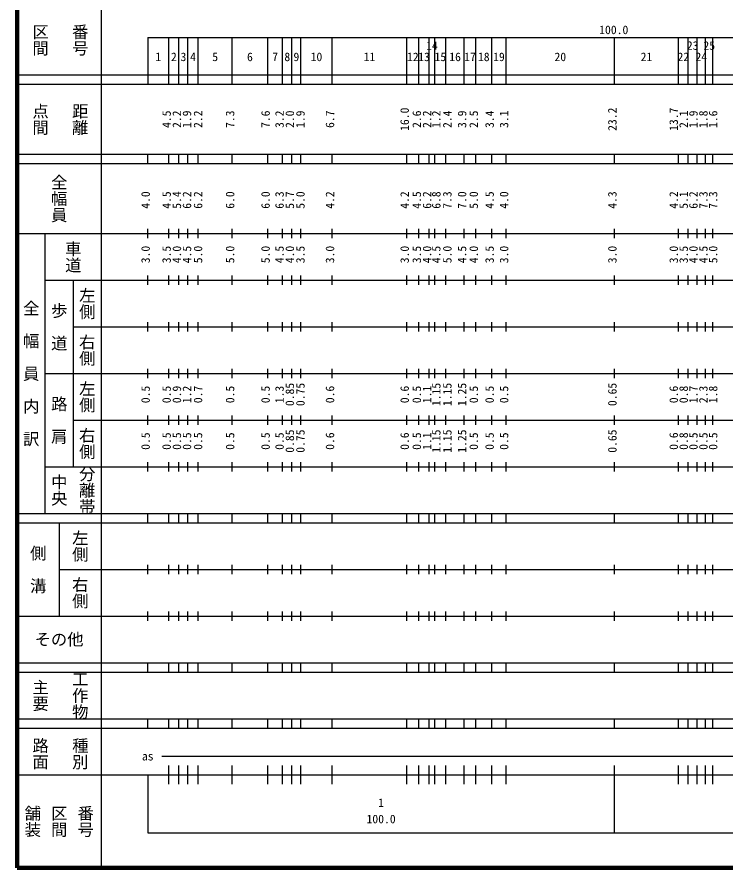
# Model space of a CAD drawing. Units: millimetres on the paper, enlarged 1000 times. Extents: x 40000 to 680000, y 20000 to 380000.
# Drawn here: x 40000 to 191887, y 20000 to 202409 of the extents above; entities that cross this region are included whole.
import ezdxf
from ezdxf.enums import TextEntityAlignment as Align

# ---------------------------------------------------------------- set-up
doc = ezdxf.new("R2010")
doc.units = ezdxf.units.MM
doc.header["$LTSCALE"] = 1000
doc.layers.add('M-TTL', color=2, linetype='Continuous', lineweight=140)
doc.layers.add('M-TTL-BAND', color=7, linetype='Continuous', lineweight=25)
doc.styles.add('@ＭＳ ゴシック', font='')
doc.styles.add('ＭＳ ゴシック', font='')
doc.styles.get('@ＭＳ ゴシック').set_extended_font_data('@MS Gothic')
doc.styles.get('ＭＳ ゴシック').set_extended_font_data('MS Gothic')

msp = doc.modelspace()

# ---------------------------------------------------------------- linework, layer by layer
at = {"layer": 'M-TTL'}
for p, q in [((40000, 380000), (40000, 20000)), ((40000, 20000), (680000, 20000))]:
    msp.add_line(p, q, dxfattribs=at)
at = {"layer": 'M-TTL-BAND'}
for p, q in [((58000, 370000), (58000, 20000)), ((68000, 198000), (579000, 198000)), ((68000, 198000), (68000, 188000)), ((72500, 188000), (72500, 198000)), ((74700, 188000), (74700, 198000)), ((76600, 188000), (76600, 198000)), ((78800, 188000), (78800, 198000)), ((86100, 188000), (86100, 198000)), ((93700, 188000), (93700, 198000)), ((96900, 188000), (96900, 198000)), ((98900, 188000), (98900, 198000)), ((100800, 188000), (100800, 198000)), ((107500, 188000), (107500, 198000)), ((123500, 188000), (123500, 198000)), ((126100, 188000), (126100, 198000)), ((128300, 188000), (128300, 198000)), ((129500, 188000), (129500, 198000)), ((131900, 188000), (131900, 198000)), ((135800, 188000), (135800, 198000)), ((138300, 188000), (138300, 198000)), ((141700, 188000), (141700, 198000)), ((144800, 188000), (144800, 198000)), ((168000, 188000), (168000, 198000)), ((181700, 188000), (181700, 198000)), ((183800, 188000), (183800, 198000)), ((185700, 188000), (185700, 198000)), ((187500, 188000), (187500, 198000)), ((189100, 188000), (189100, 198000)), ((40000, 190000), (579000, 190000)), ((40000, 188000), (579000, 188000)), ((40000, 173000), (579000, 173000)), ((68000, 171000), (68000, 173000)), ((72500, 171000), (72500, 173000)), ((74700, 171000), (74700, 173000)), ((76600, 171000), (76600, 173000)), ((78800, 171000), (78800, 173000)), ((86100, 171000), (86100, 173000)), ((93700, 171000), (93700, 173000)), ((96900, 171000), (96900, 173000)), ((98900, 171000), (98900, 173000)), ((100800, 171000), (100800, 173000)), ((107500, 171000), (107500, 173000)), ((123500, 171000), (123500, 173000)), ((126100, 171000), (126100, 173000)), ((128300, 171000), (128300, 173000)), ((129500, 171000), (129500, 173000)), ((131900, 171000), (131900, 173000)), ((135800, 171000), (135800, 173000)), ((138300, 171000), (138300, 173000)), ((141700, 171000), (141700, 173000)), ((144800, 171000), (144800, 173000)), ((168000, 171000), (168000, 173000)), ((181700, 171000), (181700, 173000)), ((183800, 171000), (183800, 173000)), ((185700, 171000), (185700, 173000)), ((187500, 171000), (187500, 173000)), ((189100, 171000), (189100, 173000)), ((40000, 171000), (579000, 171000)), ((68000, 155000), (68000, 157000)), ((72500, 155000), (72500, 157000)), ((74700, 155000), (74700, 157000)), ((76600, 155000), (76600, 157000)), ((78800, 155000), (78800, 157000)), ((86100, 155000), (86100, 157000)), ((93700, 155000), (93700, 157000)), ((96900, 155000), (96900, 157000)), ((98900, 155000), (98900, 157000)), ((100800, 155000), (100800, 157000)), ((107500, 155000), (107500, 157000)), ((123500, 155000), (123500, 157000)), ((126100, 155000), (126100, 157000)), ((128300, 155000), (128300, 157000)), ((129500, 155000), (129500, 157000)), ((131900, 155000), (131900, 157000)), ((135800, 155000), (135800, 157000)), ((138300, 155000), (138300, 157000)), ((141700, 155000), (141700, 157000)), ((144800, 155000), (144800, 157000)), ((168000, 155000), (168000, 157000)), ((181700, 155000), (181700, 157000)), ((183800, 155000), (183800, 157000)), ((185700, 155000), (185700, 157000)), ((187500, 155000), (187500, 157000)), ((189100, 155000), (189100, 157000)), ((40000, 156000), (579000, 156000)), ((46000, 96000), (46000, 156000)), ((46000, 146000), (579000, 146000)), ((52000, 146000), (52000, 106000)), ((68000, 145000), (68000, 147000)), ((72500, 145000), (72500, 147000)), ((74700, 145000), (74700, 147000)), ((76600, 145000), (76600, 147000)), ((78800, 145000), (78800, 147000)), ((86100, 145000), (86100, 147000)), ((93700, 145000), (93700, 147000)), ((96900, 145000), (96900, 147000)), ((98900, 145000), (98900, 147000)), ((100800, 145000), (100800, 147000)), ((107500, 145000), (107500, 147000)), ((123500, 145000), (123500, 147000)), ((126100, 145000), (126100, 147000)), ((128300, 145000), (128300, 147000)), ((129500, 145000), (129500, 147000)), ((131900, 145000), (131900, 147000)), ((135800, 145000), (135800, 147000)), ((138300, 145000), (138300, 147000)), ((141700, 145000), (141700, 147000)), ((144800, 145000), (144800, 147000)), ((168000, 145000), (168000, 147000)), ((181700, 145000), (181700, 147000)), ((183800, 145000), (183800, 147000)), ((185700, 145000), (185700, 147000)), ((187500, 145000), (187500, 147000)), ((189100, 145000), (189100, 147000)), ((68000, 135000), (68000, 137000)), ((72500, 135000), (72500, 137000)), ((74700, 135000), (74700, 137000)), ((76600, 135000), (76600, 137000)), ((78800, 135000), (78800, 137000)), ((86100, 135000), (86100, 137000)), ((93700, 135000), (93700, 137000)), ((96900, 135000), (96900, 137000)), ((98900, 135000), (98900, 137000)), ((100800, 135000), (100800, 137000)), ((107500, 135000), (107500, 137000)), ((123500, 135000), (123500, 137000)), ((126100, 135000), (126100, 137000)), ((128300, 135000), (128300, 137000)), ((129500, 135000), (129500, 137000)), ((131900, 135000), (131900, 137000)), ((135800, 135000), (135800, 137000)), ((138300, 135000), (138300, 137000)), ((141700, 135000), (141700, 137000)), ((144800, 135000), (144800, 137000)), ((168000, 135000), (168000, 137000)), ((181700, 135000), (181700, 137000)), ((183800, 135000), (183800, 137000)), ((185700, 135000), (185700, 137000)), ((187500, 135000), (187500, 137000)), ((189100, 135000), (189100, 137000)), ((52000, 136000), (579000, 136000)), ((46000, 126000), (579000, 126000)), ((68000, 125000), (68000, 127000)), ((72500, 125000), (72500, 127000)), ((74700, 125000), (74700, 127000)), ((76600, 125000), (76600, 127000)), ((78800, 125000), (78800, 127000)), ((86100, 125000), (86100, 127000)), ((93700, 125000), (93700, 127000)), ((96900, 125000), (96900, 127000)), ((98900, 125000), (98900, 127000)), ((100800, 125000), (100800, 127000)), ((107500, 125000), (107500, 127000)), ((123500, 125000), (123500, 127000)), ((126100, 125000), (126100, 127000)), ((128300, 125000), (128300, 127000)), ((129500, 125000), (129500, 127000)), ((131900, 125000), (131900, 127000)), ((135800, 125000), (135800, 127000)), ((138300, 125000), (138300, 127000)), ((141700, 125000), (141700, 127000)), ((144800, 125000), (144800, 127000)), ((168000, 125000), (168000, 127000)), ((181700, 125000), (181700, 127000)), ((183800, 125000), (183800, 127000)), ((185700, 125000), (185700, 127000)), ((187500, 125000), (187500, 127000)), ((189100, 125000), (189100, 127000)), ((68000, 115000), (68000, 117000)), ((72500, 115000), (72500, 117000)), ((74700, 115000), (74700, 117000)), ((76600, 115000), (76600, 117000)), ((78800, 115000), (78800, 117000)), ((86100, 115000), (86100, 117000)), ((93700, 115000), (93700, 117000)), ((96900, 115000), (96900, 117000)), ((98900, 115000), (98900, 117000)), ((100800, 115000), (100800, 117000)), ((107500, 115000), (107500, 117000)), ((123500, 115000), (123500, 117000)), ((126100, 115000), (126100, 117000)), ((128300, 115000), (128300, 117000)), ((129500, 115000), (129500, 117000)), ((131900, 115000), (131900, 117000)), ((135800, 115000), (135800, 117000)), ((138300, 115000), (138300, 117000)), ((141700, 115000), (141700, 117000)), ((144800, 115000), (144800, 117000)), ((168000, 115000), (168000, 117000)), ((181700, 115000), (181700, 117000)), ((183800, 115000), (183800, 117000)), ((185700, 115000), (185700, 117000)), ((187500, 115000), (187500, 117000)), ((189100, 115000), (189100, 117000)), ((52000, 116000), (579000, 116000)), ((46000, 106000), (579000, 106000)), ((68000, 105000), (68000, 107000)), ((72500, 105000), (72500, 107000)), ((74700, 105000), (74700, 107000)), ((76600, 105000), (76600, 107000)), ((78800, 105000), (78800, 107000)), ((86100, 105000), (86100, 107000)), ((93700, 105000), (93700, 107000)), ((96900, 105000), (96900, 107000)), ((98900, 105000), (98900, 107000)), ((100800, 105000), (100800, 107000)), ((107500, 105000), (107500, 107000)), ((123500, 105000), (123500, 107000)), ((126100, 105000), (126100, 107000)), ((128300, 105000), (128300, 107000)), ((129500, 105000), (129500, 107000)), ((131900, 105000), (131900, 107000)), ((135800, 105000), (135800, 107000)), ((138300, 105000), (138300, 107000)), ((141700, 105000), (141700, 107000)), ((144800, 105000), (144800, 107000)), ((168000, 105000), (168000, 107000)), ((181700, 105000), (181700, 107000)), ((183800, 105000), (183800, 107000)), ((185700, 105000), (185700, 107000)), ((187500, 105000), (187500, 107000)), ((189100, 105000), (189100, 107000)), ((40000, 96000), (579000, 96000)), ((68000, 94000), (68000, 96000)), ((72500, 94000), (72500, 96000)), ((74700, 94000), (74700, 96000)), ((76600, 94000), (76600, 96000)), ((78800, 94000), (78800, 96000)), ((86100, 94000), (86100, 96000)), ((93700, 94000), (93700, 96000)), ((96900, 94000), (96900, 96000)), ((98900, 94000), (98900, 96000)), ((100800, 94000), (100800, 96000)), ((107500, 94000), (107500, 96000)), ((123500, 94000), (123500, 96000)), ((126100, 94000), (126100, 96000)), ((128300, 94000), (128300, 96000)), ((129500, 94000), (129500, 96000)), ((131900, 94000), (131900, 96000)), ((135800, 94000), (135800, 96000)), ((138300, 94000), (138300, 96000)), ((141700, 94000), (141700, 96000)), ((144800, 94000), (144800, 96000)), ((168000, 94000), (168000, 96000)), ((181700, 94000), (181700, 96000)), ((183800, 94000), (183800, 96000)), ((185700, 94000), (185700, 96000)), ((187500, 94000), (187500, 96000)), ((189100, 94000), (189100, 96000)), ((40000, 94000), (579000, 94000)), ((49000, 94000), (49000, 74000)), ((49000, 84000), (579000, 84000)), ((68000, 83000), (68000, 85000)), ((72500, 83000), (72500, 85000)), ((74700, 83000), (74700, 85000)), ((76600, 83000), (76600, 85000)), ((78800, 83000), (78800, 85000)), ((86100, 83000), (86100, 85000)), ((93700, 83000), (93700, 85000)), ((96900, 83000), (96900, 85000)), ((98900, 83000), (98900, 85000)), ((100800, 83000), (100800, 85000)), ((107500, 83000), (107500, 85000)), ((123500, 83000), (123500, 85000)), ((126100, 83000), (126100, 85000)), ((128300, 83000), (128300, 85000)), ((129500, 83000), (129500, 85000)), ((131900, 83000), (131900, 85000)), ((135800, 83000), (135800, 85000)), ((138300, 83000), (138300, 85000)), ((141700, 83000), (141700, 85000)), ((144800, 83000), (144800, 85000)), ((168000, 83000), (168000, 85000)), ((181700, 83000), (181700, 85000)), ((183800, 83000), (183800, 85000)), ((185700, 83000), (185700, 85000)), ((187500, 83000), (187500, 85000)), ((189100, 83000), (189100, 85000)), ((68000, 73000), (68000, 75000)), ((72500, 73000), (72500, 75000)), ((74700, 73000), (74700, 75000)), ((76600, 73000), (76600, 75000)), ((78800, 73000), (78800, 75000)), ((86100, 73000), (86100, 75000)), ((93700, 73000), (93700, 75000)), ((96900, 73000), (96900, 75000)), ((98900, 73000), (98900, 75000)), ((100800, 73000), (100800, 75000)), ((107500, 73000), (107500, 75000)), ((123500, 73000), (123500, 75000)), ((126100, 73000), (126100, 75000)), ((128300, 73000), (128300, 75000)), ((129500, 73000), (129500, 75000)), ((131900, 73000), (131900, 75000)), ((135800, 73000), (135800, 75000)), ((138300, 73000), (138300, 75000)), ((141700, 73000), (141700, 75000)), ((144800, 73000), (144800, 75000)), ((168000, 73000), (168000, 75000)), ((181700, 73000), (181700, 75000)), ((183800, 73000), (183800, 75000)), ((185700, 73000), (185700, 75000)), ((187500, 73000), (187500, 75000)), ((189100, 73000), (189100, 75000)), ((40000, 74000), (579000, 74000)), ((40000, 64000), (579000, 64000)), ((68000, 62000), (68000, 64000)), ((72500, 62000), (72500, 64000)), ((74700, 62000), (74700, 64000)), ((76600, 62000), (76600, 64000)), ((78800, 62000), (78800, 64000)), ((86100, 62000), (86100, 64000)), ((93700, 62000), (93700, 64000)), ((96900, 62000), (96900, 64000)), ((98900, 62000), (98900, 64000)), ((100800, 62000), (100800, 64000)), ((107500, 62000), (107500, 64000)), ((123500, 62000), (123500, 64000)), ((126100, 62000), (126100, 64000)), ((128300, 62000), (128300, 64000)), ((129500, 62000), (129500, 64000)), ((131900, 62000), (131900, 64000)), ((135800, 62000), (135800, 64000)), ((138300, 62000), (138300, 64000)), ((141700, 62000), (141700, 64000)), ((144800, 62000), (144800, 64000)), ((168000, 62000), (168000, 64000)), ((181700, 62000), (181700, 64000)), ((183800, 62000), (183800, 64000)), ((185700, 62000), (185700, 64000)), ((187500, 62000), (187500, 64000)), ((189100, 62000), (189100, 64000)), ((40000, 62000), (579000, 62000)), ((40000, 52000), (579000, 52000)), ((68000, 50000), (68000, 52000)), ((72500, 50000), (72500, 52000)), ((74700, 50000), (74700, 52000)), ((76600, 50000), (76600, 52000)), ((78800, 50000), (78800, 52000)), ((86100, 50000), (86100, 52000)), ((93700, 50000), (93700, 52000)), ((96900, 50000), (96900, 52000)), ((98900, 50000), (98900, 52000)), ((100800, 50000), (100800, 52000)), ((107500, 50000), (107500, 52000)), ((123500, 50000), (123500, 52000)), ((126100, 50000), (126100, 52000)), ((128300, 50000), (128300, 52000)), ((129500, 50000), (129500, 52000)), ((131900, 50000), (131900, 52000)), ((135800, 50000), (135800, 52000)), ((138300, 50000), (138300, 52000)), ((141700, 50000), (141700, 52000)), ((144800, 50000), (144800, 52000)), ((168000, 50000), (168000, 52000)), ((181700, 50000), (181700, 52000)), ((183800, 50000), (183800, 52000)), ((185700, 50000), (185700, 52000)), ((187500, 50000), (187500, 52000)), ((189100, 50000), (189100, 52000)), ((40000, 50000), (579000, 50000)), ((71000, 44000), (566900, 44000)), ((72500, 38000), (72500, 42000)), ((74700, 38000), (74700, 42000)), ((76600, 38000), (76600, 42000)), ((78800, 38000), (78800, 42000)), ((86100, 38000), (86100, 42000)), ((93700, 38000), (93700, 42000)), ((96900, 38000), (96900, 42000)), ((98900, 38000), (98900, 42000)), ((100800, 38000), (100800, 42000)), ((107500, 38000), (107500, 42000)), ((123500, 38000), (123500, 42000)), ((126100, 38000), (126100, 42000)), ((128300, 38000), (128300, 42000)), ((129500, 38000), (129500, 42000)), ((131900, 38000), (131900, 42000)), ((135800, 38000), (135800, 42000)), ((138300, 38000), (138300, 42000)), ((141700, 38000), (141700, 42000)), ((144800, 38000), (144800, 42000)), ((168000, 27500), (168000, 42000)), ((181700, 38000), (181700, 42000)), ((183800, 38000), (183800, 42000)), ((185700, 38000), (185700, 42000)), ((187500, 38000), (187500, 42000)), ((189100, 38000), (189100, 42000)), ((40000, 40000), (579000, 40000)), ((68000, 40000), (68000, 27500)), ((68000, 27500), (579000, 27500))]:
    msp.add_line(p, q, dxfattribs=at)

# ---------------------------------------------------------------- texts
at = {"layer": 'M-TTL-BAND', "style": '@ＭＳ ゴシック'}
for s, p in [('番号', (53500, 197500)), ('区間', (45000, 197500)), ('点間', (45000, 180500)), ('距離', (53500, 180500)), ('全幅員', (49000, 163500)), ('車道', (52000, 151000)), ('左側', (55000, 141000)), ('全\u3000幅\u3000員\u3000内\u3000訳', (43000, 126000)), ('歩\u3000道', (49000, 136000)), ('右側', (55000, 131000)), ('左側', (55000, 121000)), ('路\u3000肩', (49000, 116000)), ('右側', (55000, 111000)), ('分離帯', (55000, 101000)), ('中央', (49000, 101000)), ('左側', (53500, 89000)), ('側\u3000溝', (44500, 84000)), ('右側', (53500, 79000)), ('主要', (45000, 57000)), ('工作物', (53500, 57000)), ('路面', (45000, 44500)), ('種別', (53500, 44500)), ('舗装', (43333, 30000)), ('区間', (49000, 30000)), ('番号', (54667, 30000))]:
    msp.add_text(s, height=2566, rotation=270, dxfattribs=at).set_placement(p, align=Align.MIDDLE_CENTER)
at = {"layer": 'M-TTL-BAND', "style": 'ＭＳ ゴシック'}
for s, p in [('100.0', (167844, 198195)), ('14', (128900, 194826)), ('23', (184750, 194826)), ('25', (188300, 194826)), ('1', (70250, 192405)), ('2', (73600, 192405)), ('3', (75650, 192405)), ('4', (77700, 192405)), ('5', (82450, 192405)), ('6', (89900, 192405)), ('7', (95300, 192405)), ('8', (97900, 192405)), ('9', (99850, 192405)), ('10', (104150, 192405)), ('11', (115500, 192405)), ('12', (124800, 192405)), ('13', (127200, 192405)), ('15', (130700, 192405)), ('16', (133850, 192405)), ('17', (137050, 192405)), ('18', (140000, 192405)), ('19', (143250, 192405)), ('20', (156400, 192405)), ('21', (174850, 192405)), ('22', (182750, 192405)), ('24', (186600, 192405)), ('as', (68000, 42500)), ('1', (118000, 32523)), ('100.0', (118000, 29033))]:
    msp.add_text(s, height=1833, dxfattribs=at).set_placement(p, align=Align.BOTTOM_CENTER)
for s, p in [('16.0', (124500, 180500)), ('23.2', (169000, 180500)), ('13.7', (182146, 180500)), ('4.5', (73500, 180500)), ('2.2', (75700, 180500)), ('1.9', (77862, 180500)), ('2.2', (80233, 180500)), ('7.3', (87100, 180500)), ('7.6', (94700, 180500)), ('3.2', (97694, 180500)), ('2.0', (99900, 180500)), ('1.9', (102167, 180500)), ('6.7', (108500, 180500)), ('2.6', (127100, 180500)), ('2.2', (129300, 180500)), ('1.2', (131275, 180500)), ('2.4', (133640, 180500)), ('3.9', (136800, 180500)), ('2.5', (139300, 180500)), ('3.4', (142700, 180500)), ('3.1', (145800, 180500)), ('2.1', (184273, 180500)), ('1.9', (186364, 180500)), ('1.8', (188500, 180500)), ('1.6', (190587, 180500)), ('4.0', (69000, 163174)), ('4.5', (73500, 163174)), ('5.4', (75700, 163174)), ('6.2', (77862, 163174)), ('6.2', (80233, 163174)), ('6.0', (87100, 163174)), ('6.0', (94700, 163174)), ('6.3', (97694, 163174)), ('5.7', (99900, 163174)), ('5.0', (102167, 163174)), ('4.2', (108500, 163174)), ('4.2', (124500, 163174)), ('4.5', (127100, 163174)), ('6.2', (129300, 163174)), ('6.8', (131275, 163174)), ('7.3', (133640, 163174)), ('7.0', (136800, 163174)), ('5.0', (139300, 163174)), ('4.5', (142700, 163174)), ('4.0', (145800, 163174)), ('4.3', (169000, 163174)), ('4.2', (182146, 163174)), ('5.1', (184273, 163174)), ('6.2', (186364, 163174)), ('7.3', (188500, 163174)), ('7.3', (190587, 163174)), ('3.0', (69000, 151500)), ('4.0', (75700, 151500)), ('5.0', (80233, 151500)), ('5.0', (87100, 151500)), ('5.0', (94700, 151500)), ('4.0', (99900, 151500)), ('3.0', (108500, 151500)), ('3.0', (124500, 151500)), ('4.0', (129300, 151500)), ('5.0', (133640, 151500)), ('4.0', (139300, 151500)), ('3.0', (145800, 151500)), ('3.0', (169000, 151500)), ('3.0', (182146, 151500)), ('4.0', (186364, 151500)), ('5.0', (190587, 151500)), ('3.5', (73500, 151500)), ('4.5', (77862, 151500)), ('4.5', (97694, 151500)), ('3.5', (102167, 151500)), ('3.5', (127100, 151500)), ('4.5', (131275, 151500)), ('4.5', (136800, 151500)), ('3.5', (142700, 151500)), ('3.5', (184273, 151500)), ('4.5', (188500, 151500)), ('0.5', (69000, 121500)), ('0.5', (73500, 121500)), ('0.9', (75700, 121500)), ('1.2', (77862, 121500)), ('0.7', (80233, 121500)), ('0.5', (87100, 121500)), ('0.5', (94700, 121500)), ('1.3', (97694, 121500)), ('0.85', (99900, 121500)), ('0.75', (102167, 121500)), ('0.6', (108500, 121500)), ('0.6', (124500, 121500)), ('0.5', (127100, 121500)), ('1.1', (129300, 121500)), ('1.15', (131275, 121500)), ('1.15', (133640, 121500)), ('1.25', (136800, 121500)), ('0.5', (139300, 121500)), ('0.5', (142700, 121500)), ('0.5', (145800, 121500)), ('0.65', (169000, 121500)), ('0.6', (182146, 121500)), ('0.8', (184273, 121500)), ('1.7', (186364, 121500)), ('2.3', (188500, 121500)), ('1.8', (190587, 121500)), ('0.5', (69000, 111500)), ('0.5', (73500, 111500)), ('0.5', (75700, 111500)), ('0.5', (77862, 111500)), ('0.5', (80233, 111500)), ('0.5', (87100, 111500)), ('0.5', (94700, 111500)), ('0.5', (97694, 111500)), ('0.85', (99900, 111500)), ('0.75', (102167, 111500)), ('0.6', (108500, 111500)), ('0.6', (124500, 111500)), ('0.5', (127100, 111500)), ('1.1', (129300, 111500)), ('1.15', (131275, 111500)), ('1.15', (133640, 111500)), ('1.25', (136800, 111500)), ('0.5', (139300, 111500)), ('0.5', (142700, 111500)), ('0.5', (145800, 111500)), ('0.65', (169000, 111500)), ('0.6', (182146, 111500)), ('0.8', (184273, 111500)), ('0.5', (186364, 111500)), ('0.5', (188500, 111500)), ('0.5', (190587, 111500))]:
    msp.add_text(s, height=1833, rotation=90, dxfattribs=at).set_placement(p, align=Align.BOTTOM_CENTER)
msp.add_text('その他', height=2566, dxfattribs=at).set_placement((49000, 69000), align=Align.MIDDLE_CENTER)

doc.saveas('drawing.dxf')
